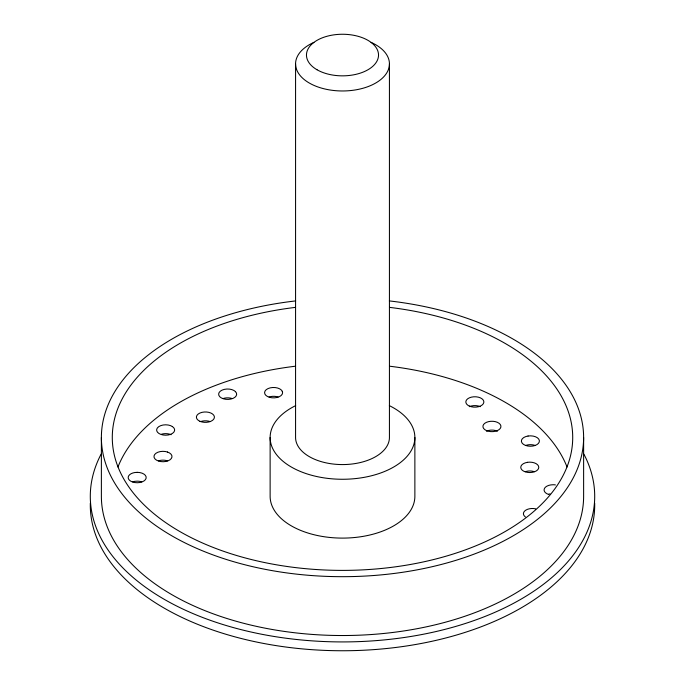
<?xml version="1.0" encoding="UTF-8"?>
<svg xmlns="http://www.w3.org/2000/svg" width="685" height="685" viewBox="0 0 685 685"><rect width="100%" height="100%" fill="white"/><g stroke="black" fill="none" stroke-linecap="round" stroke-linejoin="round"><path stroke-width="1.03" d="M525.892 445.361L528.067 444.848A9.008 5.197 0 0 1 534.899 445.361M525.267 471.665L527.441 471.152A9.008 5.197 0 0 1 534.274 471.665M535.696 508.835L533.409 508.518A9.008 5.197 0 0 0 524.53 511.173A9.008 5.197 0 0 0 525.386 516.935M167.491 460.851L165.316 460.337A9.008 5.197 0 0 0 158.483 460.851M171.079 434.735L170.548 434.47A9.008 5.197 0 0 0 161.549 434.196M583.62 437.484L583.62 496.317A241.12 139.209 0 0 1 342.5 635.526A241.12 139.209 0 0 1 101.38 496.317L101.38 437.484M414.87 437.484L414.87 496.317A72.37 41.785 0 0 1 342.5 538.102A72.37 41.785 0 0 1 270.13 496.317L270.13 437.484M389.431 63.876L389.431 437.484A46.931 27.092 0 0 1 342.5 464.576A46.931 27.092 0 0 1 295.569 437.484L295.569 63.876M594.674 503.098A252.2 145.605 0 0 1 342.5 650.75A252.2 145.605 0 0 1 90.326 503.098M469.362 406.659A9.008 5.197 0 0 1 480.331 406.659M486.453 431.156A9.008 5.197 0 0 1 497.413 431.156M548.591 494.27A9.008 5.197 0 0 1 550.012 493.885M132.685 481.863A9.008 5.197 0 0 1 134.851 481.341L137.188 481.17A9.008 5.197 0 0 1 141.692 481.863M269.085 397A9.008 5.197 0 0 1 278.093 397M223.139 398.524A9.008 5.197 0 0 1 232.147 398.524M200.568 421.609A9.008 5.197 0 0 1 210.252 421.609M583.92 454.198A252.2 145.605 0 0 1 342.5 641.922A252.2 145.605 0 0 1 101.08 454.198M548.591 494.45A9.008 5.197 0 0 1 544.164 489.27A9.008 5.197 0 0 1 550.766 484.92L553.095 484.74A9.008 5.197 0 0 1 555.424 484.92M117.957 466.999A230.22 132.916 0 0 1 295.415 366.21M389.585 366.21A230.22 132.916 0 0 1 567.043 466.999M389.345 300.921A241.12 139.209 0 0 1 543.017 514.786A241.12 139.209 0 0 1 141.983 514.786A241.12 139.209 0 0 1 295.655 300.921M389.585 307.377A230.22 132.916 0 0 1 533.504 511.678A230.22 132.916 0 0 1 151.496 511.678A230.22 132.916 0 0 1 295.415 307.377M389.337 405.631A72.37 41.785 0 0 1 395.048 466.211A72.37 41.785 0 0 1 289.952 466.211A72.37 41.785 0 0 1 295.663 405.631M371.073 42.384A46.931 27.092 0 0 1 377.101 82.183A46.931 27.092 0 0 1 307.899 82.183A46.931 27.092 0 0 1 313.927 42.384M528.067 436.02L525.892 436.542A9.008 5.197 0 0 0 522.073 443.032A9.008 5.197 0 0 0 532.733 446.063L534.899 445.55A9.008 5.197 0 0 0 538.718 439.051A9.008 5.197 0 0 0 528.067 436.02M527.441 462.324L525.267 462.846A9.008 5.197 0 0 0 521.071 468.694A9.008 5.197 0 0 0 529.77 472.547L532.099 472.367A9.008 5.197 0 0 0 538.47 465.997A9.008 5.197 0 0 0 527.441 462.324M137.188 472.342L134.851 472.522A9.008 5.197 0 0 0 128.258 476.863A9.008 5.197 0 0 0 132.685 482.043L134.851 482.565A9.008 5.197 0 0 0 146.119 478.224A9.008 5.197 0 0 0 137.188 472.342M167.491 452.031L165.316 451.509A9.008 5.197 0 0 0 154.664 454.54A9.008 5.197 0 0 0 158.483 461.039L160.658 461.553A9.008 5.197 0 0 0 171.31 458.522A9.008 5.197 0 0 0 167.491 452.031M172.329 426.524L170.548 425.642A9.008 5.197 0 0 0 158.792 426.627A9.008 5.197 0 0 0 158.946 433.485L160.735 434.367A9.008 5.197 0 0 0 172.492 433.382A9.008 5.197 0 0 0 172.329 426.524M235.443 391.606L234.013 390.527A9.008 5.197 0 0 0 222.163 390.082A9.008 5.197 0 0 0 219.842 396.803L221.272 397.882A9.008 5.197 0 0 0 233.131 398.336A9.008 5.197 0 0 0 235.443 391.606M282.288 391.332L281.389 390.073A9.008 5.197 0 0 0 270.147 387.873A9.008 5.197 0 0 0 264.889 394.021L265.789 395.279A9.008 5.197 0 0 0 277.04 397.48A9.008 5.197 0 0 0 282.288 391.332M469.362 406.085A9.008 5.197 0 0 0 483.781 402.634A9.008 5.197 0 0 0 471.4 397.154A9.008 5.197 0 0 0 469.362 406.085M486.453 430.582A9.008 5.197 0 0 0 500.863 427.132A9.008 5.197 0 0 0 488.491 421.652A9.008 5.197 0 0 0 486.453 430.582M199.926 421.292A9.008 5.197 0 0 0 214.336 417.85A9.008 5.197 0 0 0 201.964 412.361A9.008 5.197 0 0 0 199.926 421.292M317.027 69.759A36.031 20.798 0 0 0 377.298 60.434A36.031 20.798 0 0 0 333.175 34.961A36.031 20.798 0 0 0 317.027 69.759"/></g></svg>
